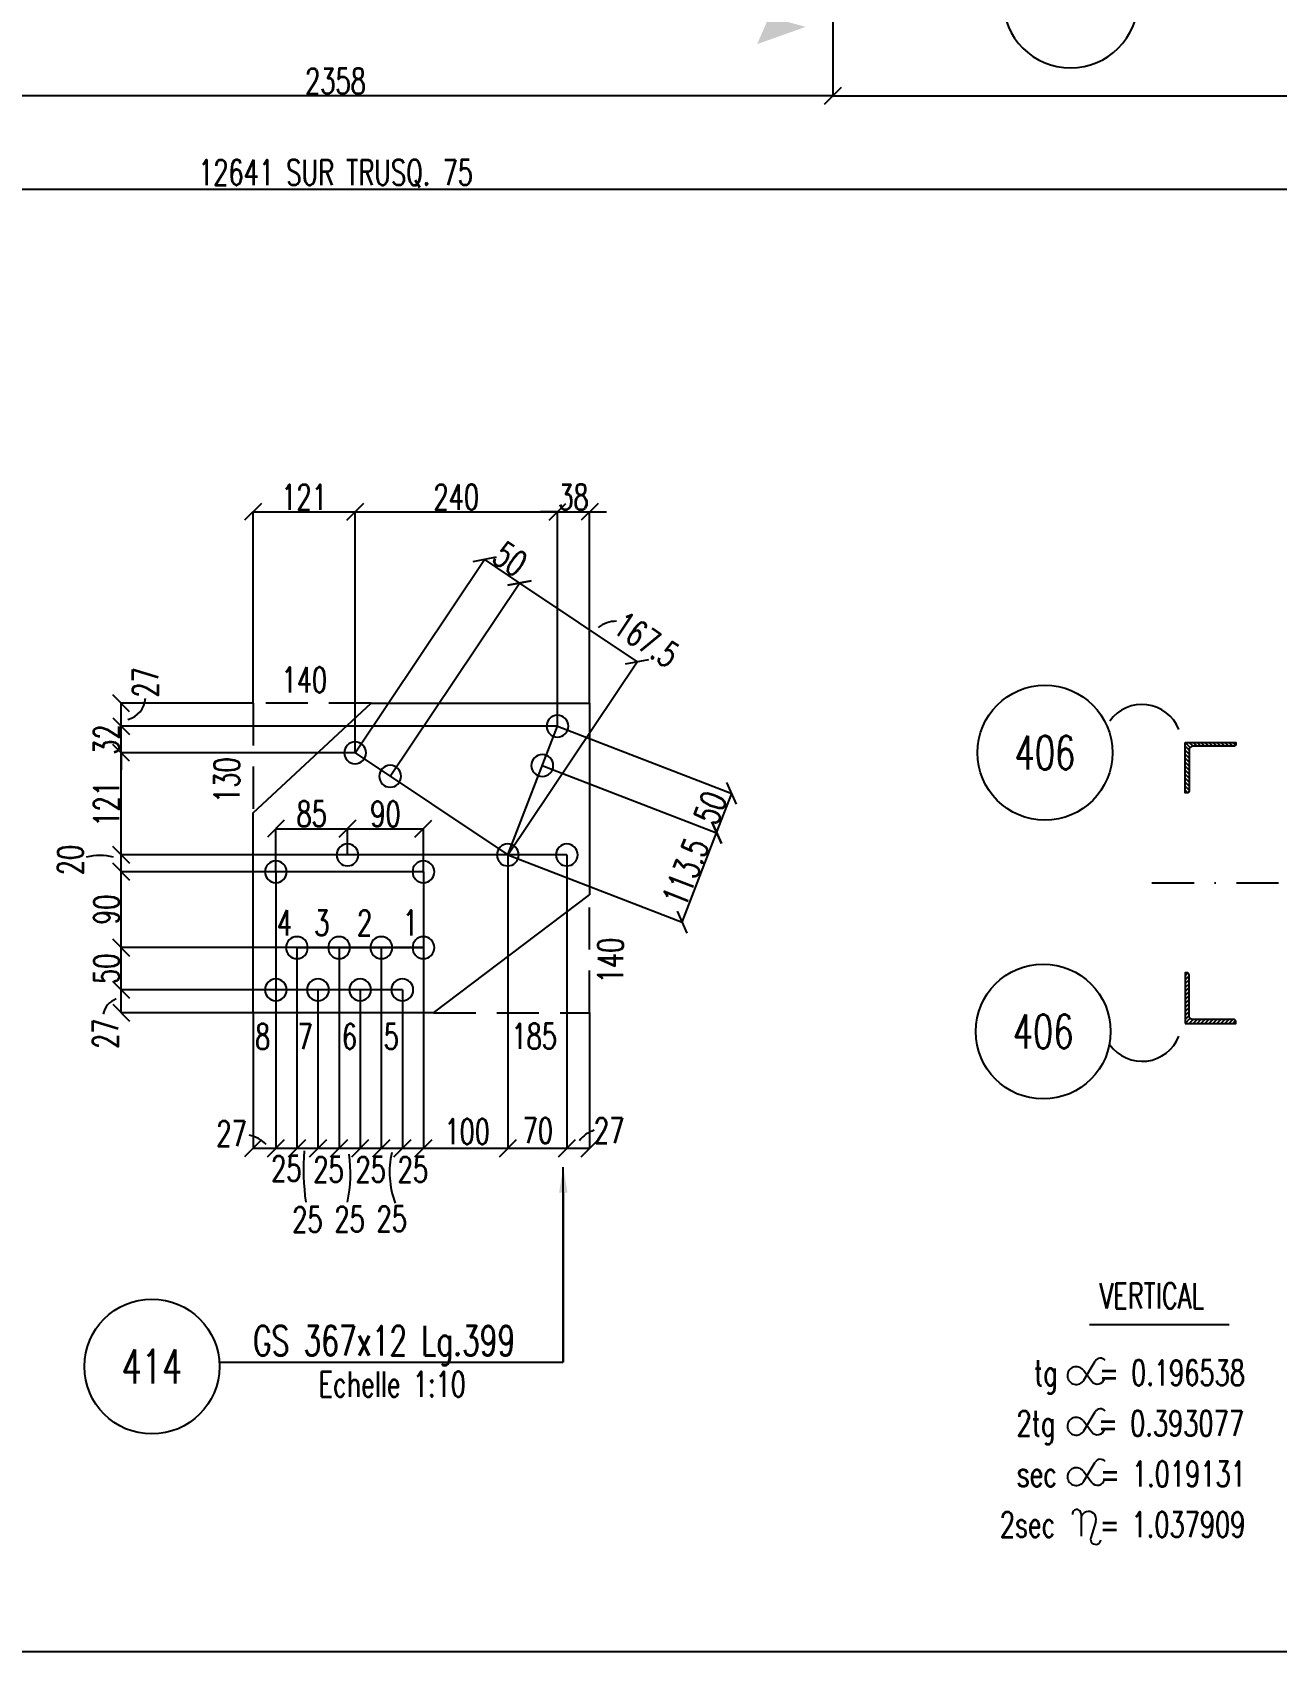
# Model space of a CAD drawing. Extents: x 533388 to 549608, y -33951 to -22449.
# Drawn here: x 539892 to 542842, y -33951 to -30111 of the extents above; entities that cross this region are included whole.
import ezdxf
from ezdxf.enums import TextEntityAlignment as Align

# ---------------------------------------------------------------- set-up
doc = ezdxf.new("R2010")
doc.units = 0
doc.header["$LTSCALE"] = 200
doc.header["$MEASUREMENT"] = 0
doc.linetypes.add('DASHDOT', pattern=[1, 0.5, -0.25, 0, -0.25])
doc.linetypes.add('DASHED', pattern=[0.75, 0.5, -0.25])
doc.layers.get('0').update_dxf_attribs({"linetype": 'CONTINUOUS'})
for name, color, linetype in [('BOLLINI_1', 7, 'CONTINUOUS'), ('FORI', 2, 'CONTINUOUS'), ('LINEA-MEDIA', 7, 'CONTINUOUS'), ('LINEE_PIASTRA', 2, 'CONTINUOUS'), ('LINEE_PIASTRE', 2, 'CONTINUOUS'), ('LS', 7, 'CONTINUOUS'), ('LSP', 3, 'CONTINUOUS'), ('MZ', 6, 'DASHDOT'), ('PIASTRE', 5, 'CONTINUOUS')]:
    doc.layers.add(name, color=color, linetype=linetype)
doc.styles.add('QUOTE', font='ROMANS8.SHX', dxfattribs={"width": 0.7})
doc.styles.add('RQL', font='ROMANS8.SHX', dxfattribs={"width": 0.7})
doc.styles.add('RS', font='ROMANS8.shx', dxfattribs={"width": 0.7})
doc.styles.get("Standard").update_dxf_attribs({"font": 'ROMANS8.SHX', "width": 0.7})
doc.dimstyles.new('TRATTO', dxfattribs={"dimscale": 0, "dimtxt": 60, "dimasz": 40, "dimexe": 0, "dimexo": 0, "dimgap": 5, "dimtad": 1, "dimrnd": 0.5, "dimdsep": 46, "dimtxsty": 'RS', "dimblk1": 'OBLIQUE', "dimblk2": 'OBLIQUE', "dimsah": 1, "dimcen": 0.09, "dimclrd": 2, "dimclre": 2, "dimclrt": 7, "dimadec": 0, "dimazin": 0, "dimtfac": 1, "dimtix": 1, "dimtmove": 2, "dimatfit": 3, "dimfxl": 1, "dimtolj": 1, "dimtzin": 0, "dimarcsym": 0})

# ---------------------------------------------------------------- blocks, each defined once
blk = doc.blocks.new('xxx')
blk.add_circle((0, 0), 8)
at = {"color": 3, "style": 'RQL', "width": 0.7}
blk.add_attdef('POS', text='', height=4, dxfattribs=at).set_placement((0, 0), align=Align.MIDDLE)
at = {"color": 3, "style": 'RQL', "width": 0.7, "flags": 1}
blk.add_attdef('POS1', (-0.39, -5.42), '', height=2, dxfattribs=at)
at = {"style": 'RQL', "width": 0.7, "flags": 1}
blk.add_attdef('TIPO', (-0.39, -8.66), '', height=2, dxfattribs=at)
blk = doc.blocks.new('*X18')
at = {"color": 0}
for p, q in [((117084.5, -38783), (117089.4, -38778.2)), ((117084.5, -38790.1), (117091.5, -38783.1)), ((117084.5, -38797.2), (117091.5, -38790.2)), ((117084.5, -38804.3), (117091.5, -38797.3)), ((117084.5, -38811.3), (117091.5, -38804.3)), ((117084.5, -38818.4), (117091.5, -38811.4)), ((117084.5, -38825.5), (117091.5, -38818.5)), ((117084.5, -38832.5), (117091.5, -38825.5)), ((117084.5, -38839.6), (117091.5, -38832.6)), ((117084.5, -38846.7), (117091.5, -38839.7)), ((117084.5, -38853.8), (117091.5, -38846.8)), ((117084.5, -38860.8), (117091.5, -38853.8)), ((117084.5, -38867.9), (117093.6, -38858.8)), ((117091.6, -38867.9), (117098.6, -38860.9)), ((117098.7, -38867.9), (117105.7, -38860.9)), ((117105.7, -38867.9), (117112.7, -38860.9)), ((117112.8, -38867.9), (117119.8, -38860.9)), ((117119.9, -38867.9), (117126.9, -38860.9)), ((117126.9, -38867.9), (117133.9, -38860.9)), ((117134, -38867.9), (117141, -38860.9)), ((117141.1, -38867.9), (117148.1, -38860.9)), ((117148.2, -38867.9), (117155.2, -38860.9)), ((117155.2, -38867.9), (117162.2, -38860.9)), ((117162.3, -38867.9), (117169.3, -38860.9)), ((117169.4, -38867.9), (117174.2, -38863))]:
    blk.add_line(p, q, dxfattribs=at)
blk = doc.blocks.new('_OBLIQUE')
at = {"color": 0, "linetype": 'ByBlock'}
blk.add_line((-0.5, -0.5), (0.5, 0.5), dxfattribs=at)
blk = doc.blocks.new('*D21')
at = {"layer": 'LS', "color": 2, "lineweight": -2, "transparency": 16777216}
for p, q in [((541790, -29773.9), (541790, -30261.3)), ((546931.5, -29773.9), (546931.5, -30261.3)), ((541790, -30261.3), (546931.5, -30261.3))]:
    blk.add_line(p, q, dxfattribs=at)
at = {"layer": 'LS', "color": 2, "lineweight": -2, "transparency": 16777216, "xscale": 40, "yscale": 40, "zscale": 40, "rotation": 180}
blk.add_blockref('_OBLIQUE', (541790, -30261.3), dxfattribs=at)
at = {"layer": 'LS', "color": 2, "lineweight": -2, "transparency": 16777216, "xscale": 40, "yscale": 40, "zscale": 40}
blk.add_blockref('_OBLIQUE', (546931.5, -30261.3), dxfattribs=at)
at = {"layer": 'LS', "color": 7, "transparency": 16777216, "insert": (544360.8, -30226.3), "char_height": 60, "attachment_point": 5, "style": 'RS'}
blk.add_mtext('\\A1;5141.5', dxfattribs=at)
blk = doc.blocks.new('*D33')
at = {"layer": 'LS', "color": 2, "lineweight": -2, "transparency": 16777216}
for p, q in [((539431.5, -29773.9), (539431.5, -30261.3)), ((541790, -29773.9), (541790, -30261.3)), ((541790, -30261.3), (539431.5, -30261.3))]:
    blk.add_line(p, q, dxfattribs=at)
at = {"layer": 'LS', "color": 2, "lineweight": -2, "transparency": 16777216, "xscale": 40, "yscale": 40, "zscale": 40, "rotation": 180}
blk.add_blockref('_OBLIQUE', (539431.5, -30261.3), dxfattribs=at)
at = {"layer": 'LS', "color": 2, "lineweight": -2, "transparency": 16777216, "xscale": 40, "yscale": 40, "zscale": 40}
blk.add_blockref('_OBLIQUE', (541790, -30261.3), dxfattribs=at)
at = {"layer": 'LS', "color": 7, "transparency": 16777216, "insert": (540610.8, -30226.3), "char_height": 60, "attachment_point": 5, "style": 'RS'}
blk.add_mtext('\\A1;2358', dxfattribs=at)
blk = doc.blocks.new('*D118')
at = {"layer": 'LS', "color": 2, "lineweight": -2, "transparency": 16777216}
for p, q in [((534290, -30261.3), (534290, -30483.6)), ((546931.5, -30261.3), (546931.5, -30483.6)), ((546931.5, -30483.6), (534290, -30483.6))]:
    blk.add_line(p, q, dxfattribs=at)
at = {"layer": 'LS', "color": 2, "lineweight": -2, "transparency": 16777216, "xscale": 40, "yscale": 40, "zscale": 40, "rotation": 180}
blk.add_blockref('_OBLIQUE', (534290, -30483.6), dxfattribs=at)
at = {"layer": 'LS', "color": 2, "lineweight": -2, "transparency": 16777216, "xscale": 40, "yscale": 40, "zscale": 40}
blk.add_blockref('_OBLIQUE', (546931.5, -30483.6), dxfattribs=at)
at = {"layer": 'LS', "color": 7, "transparency": 16777216, "insert": (540610.8, -30445.7), "char_height": 60, "attachment_point": 5, "style": 'RS'}
blk.add_mtext('\\A1;12641 SUR TRUSQ. 75', dxfattribs=at)
blk = doc.blocks.new('MRKR_98')
blk.add_point((0, 0))
at = {"color": 7, "style": 'QUOTE', "width": 0.5, "flags": 1}
for tag, p in [('TI', (3.7, 6.8)), ('NFORI', (3.7, 5.3)), ('AUX2', (3.7, 4.9)), ('FAM', (3.7, 4.5)), ('AUX1', (3.7, 4.2)), ('COMMESSA', (3.7, 3.8)), ('SPESSORE', (3.7, 2.5)), ('SV', (3.7, 1.8)), ('QUA', (3.7, 1.1)), ('DI_S', (3.7, 6.4)), ('D_S', (3.7, 6)), ('E_S', (3.7, 5.7)), ('MD', (3.7, 3.5)), ('MP', (3.7, 3.2)), ('LARGHEZZA', (3.7, 2.8)), ('NP', (3.7, 2.1)), ('PESO', (3.7, 1.4)), ('LUN', (3.7, 0.8)), ('PROF', (3.7, 0.4)), ('POS', (3.7, 0.1))]:
    blk.add_attdef(tag, p, '', height=0.2, dxfattribs=at)
at = {"color": 7, "flags": 1}
for tag, p in [('LAV1', (5.3, 6.9)), ('LAV2', (5.3, 6.5)), ('LAV3', (5.3, 6.2)), ('LAV4', (5.3, 5.9)), ('LAV5', (5.3, 5.5)), ('LAV6', (5.3, 5.2)), ('LAV7', (5.3, 4.9)), ('LAV8', (5.3, 4.5)), ('LAV9', (5.3, 4.2)), ('LAV10', (5.3, 3.9))]:
    blk.add_attdef(tag, p, '', height=0.2, dxfattribs=at)
blk = doc.blocks.new('16')
blk.add_circle((0, 0), 1)
blk = doc.blocks.new('*D183')
at = {"layer": 'LS', "color": 2, "lineweight": -2, "transparency": 16777216}
for p, q in [((541101, -31849.8), (541514.4, -32009.2)), ((541432.6, -32221.2), (541514.4, -32009.2)), ((541019.2, -32061.7), (541432.6, -32221.2))]:
    blk.add_line(p, q, dxfattribs=at)
at = {"layer": 'LS', "color": 2, "lineweight": -2, "transparency": 16777216, "xscale": 40, "yscale": 40, "zscale": 40}
for p, rotation in [((541514.4, -32009.2), 68.908472757), ((541432.6, -32221.2), 248.908472757)]:
    blk.add_blockref('_OBLIQUE', p, dxfattribs=dict(at, rotation=rotation))
at = {"layer": 'LS', "color": 7, "transparency": 16777216, "insert": (541440.8, -32102.6), "char_height": 60, "attachment_point": 5, "rotation": 68.9085, "style": 'RS'}
blk.add_mtext('\\A1;113.5', dxfattribs=at)
blk = doc.blocks.new('*D184')
at = {"layer": 'LS', "color": 2, "lineweight": -2, "transparency": 16777216}
for p, q in [((541137, -31756.5), (541550.4, -31915.9)), ((541101, -31849.8), (541514.4, -32009.2)), ((541514.4, -32009.2), (541550.4, -31915.9))]:
    blk.add_line(p, q, dxfattribs=at)
at = {"layer": 'LS', "color": 2, "lineweight": -2, "transparency": 16777216, "xscale": 40, "yscale": 40, "zscale": 40}
for p, rotation in [((541550.4, -31915.9), 68.908472757), ((541514.4, -32009.2), 248.908472757)]:
    blk.add_blockref('_OBLIQUE', p, dxfattribs=dict(at, rotation=rotation))
at = {"layer": 'LS', "color": 7, "transparency": 16777216, "insert": (541499.7, -31950), "char_height": 60, "attachment_point": 5, "rotation": 68.9085, "style": 'RS'}
blk.add_mtext('\\A1;50', dxfattribs=at)
blk = doc.blocks.new('*D185')
at = {"layer": 'LS', "color": 2, "lineweight": -2, "transparency": 16777216}
for p, q in [((540657.2, -31819.6), (540963.8, -31361.2)), ((540963.8, -31361.2), (541046.9, -31416.8)), ((540740.3, -31875.2), (541046.9, -31416.8))]:
    blk.add_line(p, q, dxfattribs=at)
at = {"layer": 'LS', "color": 2, "lineweight": -2, "transparency": 16777216, "xscale": 40, "yscale": 40, "zscale": 40}
for p, rotation in [((540963.8, -31361.2), 146.2192896060001), ((541046.9, -31416.8), 326.2192896060001)]:
    blk.add_blockref('_OBLIQUE', p, dxfattribs=dict(at, rotation=rotation))
at = {"layer": 'LS', "color": 7, "transparency": 16777216, "insert": (541024.8, -31359.9), "char_height": 60, "attachment_point": 5, "rotation": 326.2193, "style": 'RS'}
blk.add_mtext('\\A1;50', dxfattribs=at)
blk = doc.blocks.new('*D186')
at = {"layer": 'LS', "color": 2, "lineweight": -2, "transparency": 16777216}
for p, q in [((540740.3, -31875.2), (541046.9, -31416.8)), ((541046.9, -31416.8), (541325.8, -31603.4)), ((541019.2, -32061.7), (541325.8, -31603.4))]:
    blk.add_line(p, q, dxfattribs=at)
at = {"layer": 'LS', "color": 2, "lineweight": -2, "transparency": 16777216, "xscale": 40, "yscale": 40, "zscale": 40}
for p, rotation in [((541046.9, -31416.8), 146.2192896060001), ((541325.8, -31603.4), 326.2192896060001)]:
    blk.add_blockref('_OBLIQUE', p, dxfattribs=dict(at, rotation=rotation))
at = {"layer": 'LS', "color": 7, "transparency": 16777216, "insert": (541347.6, -31551.1), "char_height": 60, "attachment_point": 5, "rotation": 326.2193, "style": 'RS'}
blk.add_mtext('\\A1;167.5', dxfattribs=at)
blk = doc.blocks.new('*D187')
at = {"layer": 'LS', "color": 2, "lineweight": -2, "transparency": 16777216}
for p, q in [((540469.2, -32381.7), (540469.2, -32757.7)), ((540415.2, -32435.7), (540415.2, -32757.7)), ((540415.2, -32757.7), (540469.2, -32757.7))]:
    blk.add_line(p, q, dxfattribs=at)
at = {"layer": 'LS', "color": 2, "lineweight": -2, "transparency": 16777216, "xscale": 40, "yscale": 40, "zscale": 40, "rotation": 180}
blk.add_blockref('_OBLIQUE', (540415.2, -32757.7), dxfattribs=at)
at = {"layer": 'LS', "color": 2, "lineweight": -2, "transparency": 16777216, "xscale": 40, "yscale": 40, "zscale": 40}
blk.add_blockref('_OBLIQUE', (540469.2, -32757.7), dxfattribs=at)
at = {"layer": 'LS', "color": 7, "transparency": 16777216, "insert": (540364.2, -32722.7), "char_height": 60, "attachment_point": 5, "style": 'RS'}
blk.add_mtext('\\A1;27', dxfattribs=at)
blk = doc.blocks.new('*D188')
at = {"layer": 'LS', "color": 2, "lineweight": -2, "transparency": 16777216}
for p, q in [((540519.2, -32281.7), (540519.2, -32757.7)), ((540469.2, -32381.7), (540469.2, -32757.7)), ((540469.2, -32757.7), (540519.2, -32757.7))]:
    blk.add_line(p, q, dxfattribs=at)
at = {"layer": 'LS', "color": 2, "lineweight": -2, "transparency": 16777216, "xscale": 40, "yscale": 40, "zscale": 40, "rotation": 180}
blk.add_blockref('_OBLIQUE', (540469.2, -32757.7), dxfattribs=at)
at = {"layer": 'LS', "color": 2, "lineweight": -2, "transparency": 16777216, "xscale": 40, "yscale": 40, "zscale": 40}
blk.add_blockref('_OBLIQUE', (540519.2, -32757.7), dxfattribs=at)
at = {"layer": 'LS', "color": 7, "transparency": 16777216, "insert": (540494.2, -32805.7), "char_height": 60, "attachment_point": 5, "style": 'RS'}
blk.add_mtext('\\A1;25', dxfattribs=at)
blk = doc.blocks.new('*D189')
at = {"layer": 'LS', "color": 2, "lineweight": -2, "transparency": 16777216}
for p, q in [((540519.2, -32281.7), (540519.2, -32757.7)), ((540569.2, -32381.7), (540569.2, -32757.7)), ((540519.2, -32757.7), (540569.2, -32757.7))]:
    blk.add_line(p, q, dxfattribs=at)
at = {"layer": 'LS', "color": 2, "lineweight": -2, "transparency": 16777216, "xscale": 40, "yscale": 40, "zscale": 40, "rotation": 180}
blk.add_blockref('_OBLIQUE', (540519.2, -32757.7), dxfattribs=at)
at = {"layer": 'LS', "color": 2, "lineweight": -2, "transparency": 16777216, "xscale": 40, "yscale": 40, "zscale": 40}
blk.add_blockref('_OBLIQUE', (540569.2, -32757.7), dxfattribs=at)
at = {"layer": 'LS', "color": 7, "transparency": 16777216, "insert": (540544.2, -32926.6), "char_height": 60, "attachment_point": 5, "style": 'RS'}
blk.add_mtext('\\A1;25', dxfattribs=at)
blk = doc.blocks.new('*D190')
at = {"layer": 'LS', "color": 2, "lineweight": -2, "transparency": 16777216}
for p, q in [((540619.2, -32281.7), (540619.2, -32757.7)), ((540569.2, -32381.7), (540569.2, -32757.7)), ((540569.2, -32757.7), (540619.2, -32757.7))]:
    blk.add_line(p, q, dxfattribs=at)
at = {"layer": 'LS', "color": 2, "lineweight": -2, "transparency": 16777216, "xscale": 40, "yscale": 40, "zscale": 40, "rotation": 180}
blk.add_blockref('_OBLIQUE', (540569.2, -32757.7), dxfattribs=at)
at = {"layer": 'LS', "color": 2, "lineweight": -2, "transparency": 16777216, "xscale": 40, "yscale": 40, "zscale": 40}
blk.add_blockref('_OBLIQUE', (540619.2, -32757.7), dxfattribs=at)
at = {"layer": 'LS', "color": 7, "transparency": 16777216, "insert": (540594.2, -32807.7), "char_height": 60, "attachment_point": 5, "style": 'RS'}
blk.add_mtext('\\A1;25', dxfattribs=at)
blk = doc.blocks.new('*D191')
at = {"layer": 'LS', "color": 2, "lineweight": -2, "transparency": 16777216}
for p, q in [((540619.2, -32281.7), (540619.2, -32757.7)), ((540669.2, -32381.7), (540669.2, -32757.7)), ((540619.2, -32757.7), (540669.2, -32757.7))]:
    blk.add_line(p, q, dxfattribs=at)
at = {"layer": 'LS', "color": 2, "lineweight": -2, "transparency": 16777216, "xscale": 40, "yscale": 40, "zscale": 40, "rotation": 180}
blk.add_blockref('_OBLIQUE', (540619.2, -32757.7), dxfattribs=at)
at = {"layer": 'LS', "color": 2, "lineweight": -2, "transparency": 16777216, "xscale": 40, "yscale": 40, "zscale": 40}
blk.add_blockref('_OBLIQUE', (540669.2, -32757.7), dxfattribs=at)
at = {"layer": 'LS', "color": 7, "transparency": 16777216, "insert": (540644.2, -32925.6), "char_height": 60, "attachment_point": 5, "style": 'RS'}
blk.add_mtext('\\A1;25', dxfattribs=at)
blk = doc.blocks.new('*D192')
at = {"layer": 'LS', "color": 2, "lineweight": -2, "transparency": 16777216}
for p, q in [((540719.2, -32281.7), (540719.2, -32757.7)), ((540669.2, -32381.7), (540669.2, -32757.7)), ((540669.2, -32757.7), (540719.2, -32757.7))]:
    blk.add_line(p, q, dxfattribs=at)
at = {"layer": 'LS', "color": 2, "lineweight": -2, "transparency": 16777216, "xscale": 40, "yscale": 40, "zscale": 40, "rotation": 180}
blk.add_blockref('_OBLIQUE', (540669.2, -32757.7), dxfattribs=at)
at = {"layer": 'LS', "color": 2, "lineweight": -2, "transparency": 16777216, "xscale": 40, "yscale": 40, "zscale": 40}
blk.add_blockref('_OBLIQUE', (540719.2, -32757.7), dxfattribs=at)
at = {"layer": 'LS', "color": 7, "transparency": 16777216, "insert": (540694.2, -32807.7), "char_height": 60, "attachment_point": 5, "style": 'RS'}
blk.add_mtext('\\A1;25', dxfattribs=at)
blk = doc.blocks.new('*D193')
at = {"layer": 'LS', "color": 2, "lineweight": -2, "transparency": 16777216}
for p, q in [((540719.2, -32281.7), (540719.2, -32757.7)), ((540769.2, -32381.7), (540769.2, -32757.7)), ((540719.2, -32757.7), (540769.2, -32757.7))]:
    blk.add_line(p, q, dxfattribs=at)
at = {"layer": 'LS', "color": 2, "lineweight": -2, "transparency": 16777216, "xscale": 40, "yscale": 40, "zscale": 40, "rotation": 180}
blk.add_blockref('_OBLIQUE', (540719.2, -32757.7), dxfattribs=at)
at = {"layer": 'LS', "color": 2, "lineweight": -2, "transparency": 16777216, "xscale": 40, "yscale": 40, "zscale": 40}
blk.add_blockref('_OBLIQUE', (540769.2, -32757.7), dxfattribs=at)
at = {"layer": 'LS', "color": 7, "transparency": 16777216, "insert": (540744.2, -32924.6), "char_height": 60, "attachment_point": 5, "style": 'RS'}
blk.add_mtext('\\A1;25', dxfattribs=at)
blk = doc.blocks.new('*D194')
at = {"layer": 'LS', "color": 2, "lineweight": -2, "transparency": 16777216}
for p, q in [((540819.2, -32281.7), (540819.2, -32757.7)), ((540769.2, -32381.7), (540769.2, -32757.7)), ((540769.2, -32757.7), (540819.2, -32757.7))]:
    blk.add_line(p, q, dxfattribs=at)
at = {"layer": 'LS', "color": 2, "lineweight": -2, "transparency": 16777216, "xscale": 40, "yscale": 40, "zscale": 40, "rotation": 180}
blk.add_blockref('_OBLIQUE', (540769.2, -32757.7), dxfattribs=at)
at = {"layer": 'LS', "color": 2, "lineweight": -2, "transparency": 16777216, "xscale": 40, "yscale": 40, "zscale": 40}
blk.add_blockref('_OBLIQUE', (540819.2, -32757.7), dxfattribs=at)
at = {"layer": 'LS', "color": 7, "transparency": 16777216, "insert": (540794.2, -32807.7), "char_height": 60, "attachment_point": 5, "style": 'RS'}
blk.add_mtext('\\A1;25', dxfattribs=at)
blk = doc.blocks.new('*D195')
at = {"layer": 'LS', "color": 2, "lineweight": -2, "transparency": 16777216}
for p, q in [((541019.2, -32061.7), (541019.2, -32757.7)), ((540819.2, -32281.7), (540819.2, -32757.7)), ((540819.2, -32757.7), (541019.2, -32757.7))]:
    blk.add_line(p, q, dxfattribs=at)
at = {"layer": 'LS', "color": 2, "lineweight": -2, "transparency": 16777216, "xscale": 40, "yscale": 40, "zscale": 40, "rotation": 180}
blk.add_blockref('_OBLIQUE', (540819.2, -32757.7), dxfattribs=at)
at = {"layer": 'LS', "color": 2, "lineweight": -2, "transparency": 16777216, "xscale": 40, "yscale": 40, "zscale": 40}
blk.add_blockref('_OBLIQUE', (541019.2, -32757.7), dxfattribs=at)
at = {"layer": 'LS', "color": 7, "transparency": 16777216, "insert": (540922.9, -32717.9), "char_height": 60, "attachment_point": 5, "style": 'RS'}
blk.add_mtext('\\A1;100', dxfattribs=at)
blk = doc.blocks.new('*D196')
at = {"layer": 'LS', "color": 2, "lineweight": -2, "transparency": 16777216}
for p, q in [((541019.2, -32061.7), (541019.2, -32757.7)), ((541159.2, -32061.7), (541159.2, -32757.7)), ((541019.2, -32757.7), (541159.2, -32757.7))]:
    blk.add_line(p, q, dxfattribs=at)
at = {"layer": 'LS', "color": 2, "lineweight": -2, "transparency": 16777216, "xscale": 40, "yscale": 40, "zscale": 40, "rotation": 180}
blk.add_blockref('_OBLIQUE', (541019.2, -32757.7), dxfattribs=at)
at = {"layer": 'LS', "color": 2, "lineweight": -2, "transparency": 16777216, "xscale": 40, "yscale": 40, "zscale": 40}
blk.add_blockref('_OBLIQUE', (541159.2, -32757.7), dxfattribs=at)
at = {"layer": 'LS', "color": 7, "transparency": 16777216, "insert": (541090.4, -32715.7), "char_height": 60, "attachment_point": 5, "style": 'RS'}
blk.add_mtext('\\A1;70', dxfattribs=at)
blk = doc.blocks.new('*D197')
at = {"layer": 'LS', "color": 2, "lineweight": -2, "transparency": 16777216}
for p, q in [((541159.2, -32061.7), (541159.2, -32757.7)), ((541213.2, -32436.1), (541213.2, -32757.7)), ((541159.2, -32757.7), (541213.2, -32757.7))]:
    blk.add_line(p, q, dxfattribs=at)
at = {"layer": 'LS', "color": 2, "lineweight": -2, "transparency": 16777216, "xscale": 40, "yscale": 40, "zscale": 40, "rotation": 180}
blk.add_blockref('_OBLIQUE', (541159.2, -32757.7), dxfattribs=at)
at = {"layer": 'LS', "color": 2, "lineweight": -2, "transparency": 16777216, "xscale": 40, "yscale": 40, "zscale": 40}
blk.add_blockref('_OBLIQUE', (541213.2, -32757.7), dxfattribs=at)
at = {"layer": 'LS', "color": 7, "transparency": 16777216, "insert": (541259.5, -32715.1), "char_height": 60, "attachment_point": 5, "style": 'RS'}
blk.add_mtext('\\A1;27', dxfattribs=at)
blk = doc.blocks.new('*D198')
at = {"layer": 'LS', "color": 2, "lineweight": -2, "transparency": 16777216}
for p, q in [((540769.2, -32381.7), (540102.6, -32381.7)), ((540102.6, -32436.1), (540102.6, -32381.7)), ((540415.2, -32436.1), (540102.6, -32436.1))]:
    blk.add_line(p, q, dxfattribs=at)
at = {"layer": 'LS', "color": 2, "lineweight": -2, "transparency": 16777216, "xscale": 40, "yscale": 40, "zscale": 40}
for p, rotation in [((540102.6, -32381.7), 90), ((540102.6, -32436.1), 270)]:
    blk.add_blockref('_OBLIQUE', p, dxfattribs=dict(at, rotation=rotation))
at = {"layer": 'LS', "color": 7, "transparency": 16777216, "insert": (540065.6, -32485.7), "char_height": 60, "attachment_point": 5, "rotation": 90, "style": 'RS'}
blk.add_mtext('\\A1;27', dxfattribs=at)
blk = doc.blocks.new('*D199')
at = {"layer": 'LS', "color": 2, "lineweight": -2, "transparency": 16777216}
for p, q in [((540819.2, -32281.7), (540102.6, -32281.7)), ((540102.6, -32381.7), (540102.6, -32281.7)), ((540469.2, -32381.7), (540102.6, -32381.7))]:
    blk.add_line(p, q, dxfattribs=at)
at = {"layer": 'LS', "color": 2, "lineweight": -2, "transparency": 16777216, "xscale": 40, "yscale": 40, "zscale": 40}
for p, rotation in [((540102.6, -32281.7), 90), ((540102.6, -32381.7), 270)]:
    blk.add_blockref('_OBLIQUE', p, dxfattribs=dict(at, rotation=rotation))
at = {"layer": 'LS', "color": 7, "transparency": 16777216, "insert": (540067.6, -32331.7), "char_height": 60, "attachment_point": 5, "rotation": 90, "style": 'RS'}
blk.add_mtext('\\A1;50', dxfattribs=at)
blk = doc.blocks.new('*D200')
at = {"layer": 'LS', "color": 2, "lineweight": -2, "transparency": 16777216}
for p, q in [((540819.2, -32101.7), (540102.6, -32101.7)), ((540102.6, -32281.7), (540102.6, -32101.7)), ((540519.2, -32281.7), (540102.6, -32281.7))]:
    blk.add_line(p, q, dxfattribs=at)
at = {"layer": 'LS', "color": 2, "lineweight": -2, "transparency": 16777216, "xscale": 40, "yscale": 40, "zscale": 40}
for p, rotation in [((540102.6, -32101.7), 90), ((540102.6, -32281.7), 270)]:
    blk.add_blockref('_OBLIQUE', p, dxfattribs=dict(at, rotation=rotation))
at = {"layer": 'LS', "color": 7, "transparency": 16777216, "insert": (540067.6, -32191.7), "char_height": 60, "attachment_point": 5, "rotation": 90, "style": 'RS'}
blk.add_mtext('\\A1;90', dxfattribs=at)
blk = doc.blocks.new('*D201')
at = {"layer": 'LS', "color": 2, "lineweight": -2, "transparency": 16777216}
for p, q in [((540102.6, -31756.5), (540102.6, -31716.5)), ((541137, -31756.5), (540102.6, -31756.5)), ((540102.6, -31819.6), (540102.6, -31756.5)), ((540657.2, -31819.6), (540102.6, -31819.6)), ((540102.6, -31819.6), (540102.6, -31859.6))]:
    blk.add_line(p, q, dxfattribs=at)
at = {"layer": 'LS', "color": 2, "lineweight": -2, "transparency": 16777216, "xscale": 40, "yscale": 40, "zscale": 40}
for p, rotation in [((540102.6, -31756.5), 270), ((540102.6, -31819.6), 90)]:
    blk.add_blockref('_OBLIQUE', p, dxfattribs=dict(at, rotation=rotation))
at = {"layer": 'LS', "color": 7, "transparency": 16777216, "insert": (540067.6, -31788), "char_height": 60, "attachment_point": 5, "rotation": 90, "style": 'RS'}
blk.add_mtext('\\A1;32', dxfattribs=at)
blk = doc.blocks.new('*D202')
at = {"layer": 'LS', "color": 2, "lineweight": -2, "transparency": 16777216}
for p, q in [((540415.2, -31702.1), (540102.6, -31702.1)), ((540102.6, -31756.5), (540102.6, -31702.1)), ((541137, -31756.5), (540102.6, -31756.5))]:
    blk.add_line(p, q, dxfattribs=at)
at = {"layer": 'LS', "color": 2, "lineweight": -2, "transparency": 16777216, "xscale": 40, "yscale": 40, "zscale": 40}
for p, rotation in [((540102.6, -31702.1), 90), ((540102.6, -31756.5), 270)]:
    blk.add_blockref('_OBLIQUE', p, dxfattribs=dict(at, rotation=rotation))
at = {"layer": 'LS', "color": 7, "transparency": 16777216, "insert": (540159.9, -31652.4), "char_height": 60, "attachment_point": 5, "rotation": 90, "style": 'RS'}
blk.add_mtext('\\A1;27', dxfattribs=at)
blk = doc.blocks.new('*D203')
at = {"layer": 'LS', "color": 2, "lineweight": -2, "transparency": 16777216}
for p, q in [((541159.2, -32061.7), (540102.6, -32061.7)), ((540102.6, -32101.7), (540102.6, -32061.7)), ((540469.2, -32101.7), (540102.6, -32101.7))]:
    blk.add_line(p, q, dxfattribs=at)
at = {"layer": 'LS', "color": 2, "lineweight": -2, "transparency": 16777216, "xscale": 40, "yscale": 40, "zscale": 40}
for p, rotation in [((540102.6, -32061.7), 90), ((540102.6, -32101.7), 270)]:
    blk.add_blockref('_OBLIQUE', p, dxfattribs=dict(at, rotation=rotation))
at = {"layer": 'LS', "color": 7, "transparency": 16777216, "insert": (539982.1, -32073.8), "char_height": 60, "attachment_point": 5, "rotation": 90, "style": 'RS'}
blk.add_mtext('\\A1;20', dxfattribs=at)
blk = doc.blocks.new('*D204')
at = {"layer": 'LS', "color": 2, "lineweight": -2, "transparency": 16777216}
for p, q in [((540657.2, -31819.6), (540102.6, -31819.6)), ((540102.6, -32061.7), (540102.6, -31819.6)), ((540639.2, -32061.7), (540102.6, -32061.7))]:
    blk.add_line(p, q, dxfattribs=at)
at = {"layer": 'LS', "color": 2, "lineweight": -2, "transparency": 16777216, "xscale": 40, "yscale": 40, "zscale": 40}
for p, rotation in [((540102.6, -31819.6), 90), ((540102.6, -32061.7), 270)]:
    blk.add_blockref('_OBLIQUE', p, dxfattribs=dict(at, rotation=rotation))
at = {"layer": 'LS', "color": 7, "transparency": 16777216, "insert": (540067.6, -31940.7), "char_height": 60, "attachment_point": 5, "rotation": 90, "style": 'RS'}
blk.add_mtext('\\A1;121', dxfattribs=at)
blk = doc.blocks.new('*D205')
at = {"layer": 'LS', "color": 2, "lineweight": -2, "transparency": 16777216}
for p, q in [((540469.2, -32101.7), (540469.2, -31999.5)), ((540469.2, -31999.5), (540639.2, -31999.5)), ((540639.2, -32061.7), (540639.2, -31999.5))]:
    blk.add_line(p, q, dxfattribs=at)
at = {"layer": 'LS', "color": 2, "lineweight": -2, "transparency": 16777216, "xscale": 40, "yscale": 40, "zscale": 40, "rotation": 180}
blk.add_blockref('_OBLIQUE', (540469.2, -31999.5), dxfattribs=at)
at = {"layer": 'LS', "color": 2, "lineweight": -2, "transparency": 16777216, "xscale": 40, "yscale": 40, "zscale": 40}
blk.add_blockref('_OBLIQUE', (540639.2, -31999.5), dxfattribs=at)
at = {"layer": 'LS', "color": 7, "transparency": 16777216, "insert": (540554.2, -31964.5), "char_height": 60, "attachment_point": 5, "style": 'RS'}
blk.add_mtext('\\A1;85', dxfattribs=at)
blk = doc.blocks.new('*D206')
at = {"layer": 'LS', "color": 2, "lineweight": -2, "transparency": 16777216}
for p, q in [((540639.2, -32061.7), (540639.2, -31999.5)), ((540639.2, -31999.5), (540819.2, -31999.5)), ((540819.2, -32101.7), (540819.2, -31999.5))]:
    blk.add_line(p, q, dxfattribs=at)
at = {"layer": 'LS', "color": 2, "lineweight": -2, "transparency": 16777216, "xscale": 40, "yscale": 40, "zscale": 40, "rotation": 180}
blk.add_blockref('_OBLIQUE', (540639.2, -31999.5), dxfattribs=at)
at = {"layer": 'LS', "color": 2, "lineweight": -2, "transparency": 16777216, "xscale": 40, "yscale": 40, "zscale": 40}
blk.add_blockref('_OBLIQUE', (540819.2, -31999.5), dxfattribs=at)
at = {"layer": 'LS', "color": 7, "transparency": 16777216, "insert": (540729.2, -31964.5), "char_height": 60, "attachment_point": 5, "style": 'RS'}
blk.add_mtext('\\A1;90', dxfattribs=at)
blk = doc.blocks.new('*D207')
at = {"layer": 'LS', "color": 2, "lineweight": -2, "transparency": 16777216}
for p, q in [((540415.2, -31702.1), (540415.2, -31247.9)), ((540415.2, -31247.9), (540657.2, -31247.9)), ((540657.2, -31819.6), (540657.2, -31247.9))]:
    blk.add_line(p, q, dxfattribs=at)
at = {"layer": 'LS', "color": 2, "lineweight": -2, "transparency": 16777216, "xscale": 40, "yscale": 40, "zscale": 40, "rotation": 180}
blk.add_blockref('_OBLIQUE', (540415.2, -31247.9), dxfattribs=at)
at = {"layer": 'LS', "color": 2, "lineweight": -2, "transparency": 16777216, "xscale": 40, "yscale": 40, "zscale": 40}
blk.add_blockref('_OBLIQUE', (540657.2, -31247.9), dxfattribs=at)
at = {"layer": 'LS', "color": 7, "transparency": 16777216, "insert": (540536.2, -31212.9), "char_height": 60, "attachment_point": 5, "style": 'RS'}
blk.add_mtext('\\A1;121', dxfattribs=at)
blk = doc.blocks.new('*D208')
at = {"layer": 'LS', "color": 2, "lineweight": -2, "transparency": 16777216}
for p, q in [((540657.2, -31819.6), (540657.2, -31247.9)), ((540657.2, -31247.9), (541137, -31247.9)), ((541137, -31756.5), (541137, -31247.9))]:
    blk.add_line(p, q, dxfattribs=at)
at = {"layer": 'LS', "color": 2, "lineweight": -2, "transparency": 16777216, "xscale": 40, "yscale": 40, "zscale": 40, "rotation": 180}
blk.add_blockref('_OBLIQUE', (540657.2, -31247.9), dxfattribs=at)
at = {"layer": 'LS', "color": 2, "lineweight": -2, "transparency": 16777216, "xscale": 40, "yscale": 40, "zscale": 40}
blk.add_blockref('_OBLIQUE', (541137, -31247.9), dxfattribs=at)
at = {"layer": 'LS', "color": 7, "transparency": 16777216, "insert": (540897.1, -31212.9), "char_height": 60, "attachment_point": 5, "style": 'RS'}
blk.add_mtext('\\A1;240', dxfattribs=at)
blk = doc.blocks.new('*D209')
at = {"layer": 'LS', "color": 2, "lineweight": -2, "transparency": 16777216}
for p, q in [((541137, -31247.9), (541097, -31247.9)), ((541137, -31756.5), (541137, -31247.9)), ((541137, -31247.9), (541213.2, -31247.9)), ((541213.2, -31702.1), (541213.2, -31247.9)), ((541213.2, -31247.9), (541253.2, -31247.9))]:
    blk.add_line(p, q, dxfattribs=at)
at = {"layer": 'LS', "color": 2, "lineweight": -2, "transparency": 16777216, "xscale": 40, "yscale": 40, "zscale": 40}
blk.add_blockref('_OBLIQUE', (541137, -31247.9), dxfattribs=at)
at = {"layer": 'LS', "color": 2, "lineweight": -2, "transparency": 16777216, "xscale": 40, "yscale": 40, "zscale": 40, "rotation": 180}
blk.add_blockref('_OBLIQUE', (541213.2, -31247.9), dxfattribs=at)
at = {"layer": 'LS', "color": 7, "transparency": 16777216, "insert": (541175.1, -31212.9), "char_height": 60, "attachment_point": 5, "style": 'RS'}
blk.add_mtext('\\A1;38', dxfattribs=at)

msp = doc.modelspace()

# ---------------------------------------------------------------- linework, layer by layer
at = {"color": 2, "linetype": 'DASHED'}
for p, q in [((540695.23, -31702.107), (540415.23, -31702.107)), ((540415.23, -31702.107), (540415.23, -31962.107)), ((541213.23, -32436.107), (541213.23, -32156.107)), ((540843.23, -32436.107), (541213.23, -32436.107))]:
    msp.add_line(p, q, dxfattribs=at)
at = {"layer": 'LINEA-MEDIA'}
for p, q in [((542398.373, -33175.353), (542729.892, -33175.353)), ((542384.041, -33283.967), (542403.895, -33310.23)), ((542385.361, -33307.374), (542412.025, -33262.345)), ((542384.041, -33404.139), (542403.895, -33430.402)), ((542385.361, -33427.546), (542412.025, -33382.517)), ((542384.041, -33523.811), (542403.895, -33550.074)), ((542385.361, -33547.218), (542412.025, -33502.189)), ((542378.49, -33625.214), (542378.49, -33677.704)), ((542413.688, -33642.483), (542401.622, -33681.232))]:
    msp.add_line(p, q, dxfattribs=at)
for centre, radius, start, end in [((542424.196, -33269.552), 14.145, 36.935571, 149.368163), ((542367.259, -33296.654), 21.038, 37.08899, 329.368163), ((542417.393, -33300.026), 16.92, 217.08899, 345.851113), ((542424.196, -33389.724), 14.145, 36.935571, 149.368163), ((542367.259, -33416.827), 21.038, 37.08899, 329.368163), ((542417.393, -33420.198), 16.92, 217.08899, 345.851113), ((542367.259, -33536.498), 21.038, 37.08899, 329.368163), ((542424.196, -33509.396), 14.145, 36.935571, 149.368163), ((542417.393, -33539.87), 16.92, 217.08899, 345.851113), ((542368.417, -33624.474), 10.074, 355.786368, 189.399767), ((542396.403, -33637.101), 18.103, 342.70498, 171.681716), ((542413.383, -33684.894), 12.317, 162.70498, 355.007087)]:
    msp.add_arc(centre, radius, start, end, dxfattribs=at)
at = {"layer": 'LINEE_PIASTRA'}
for p, q in [((540415.23, -31962.107), (540695.23, -31702.107)), ((540843.23, -32436.107), (541213.23, -32156.107))]:
    msp.add_line(p, q, dxfattribs=at)
at = {"layer": 'LINEE_PIASTRE'}
for p, q in [((540695.23, -31702.107), (541213.23, -31702.107)), ((541213.23, -31702.107), (541213.23, -32156.107)), ((540415.23, -32436.107), (540415.23, -31962.107)), ((540843.23, -32436.107), (540415.23, -32436.107))]:
    msp.add_line(p, q, dxfattribs=at)
at = {"layer": 'LS', "color": 2}
for p, q in [((541019.23, -32061.744), (541136.974, -31756.469)), ((540657.205, -31819.566), (541019.23, -32061.744)), ((540469.23, -32101.744), (540469.23, -32381.744)), ((540819.23, -32101.744), (540819.23, -32281.744))]:
    msp.add_line(p, q, dxfattribs=at)
at = {"layer": 'LS', "color": 6}
for p, q in [((541159.23, -32061.744), (540639.23, -32061.744)), ((540819.23, -32101.744), (540469.23, -32101.744)), ((540519.23, -32281.744), (540819.23, -32281.744)), ((540769.23, -32381.744), (540469.23, -32381.744)), ((541150.827, -33264.94), (541150.827, -32802.702)), ((540335.081, -33264.94), (541150.827, -33264.94))]:
    msp.add_line(p, q, dxfattribs=at)
at = {"layer": 'LS', "color": 8}
msp.add_lwpolyline([(533387.578, -22471.483), (533387.578, -33951.483), (546107.578, -33951.483), (546107.578, -32351.483), (549607.578, -32351.483), (549607.578, -22471.483), (533387.578, -22471.483)], close=True, dxfattribs=at)
at = {"layer": 'LS', "color": 6}
for points in [[(542625.246, -31794.743), (542745.246, -31794.743), (542745.246, -31799.409, -0.41421356), (542740.579, -31804.076), (542643.913, -31804.076, 0.41421356), (542634.579, -31813.409), (542634.579, -31910.076, -0.41421356), (542629.913, -31914.743), (542625.246, -31914.743)], [(542625.246, -32461.374), (542745.246, -32461.374), (542745.246, -32456.707, 0.41421356), (542740.579, -32452.04), (542643.913, -32452.04, -0.41421356), (542634.579, -32442.707), (542634.579, -32346.04, 0.41421356), (542629.913, -32341.374), (542625.246, -32341.374)]]:
    msp.add_lwpolyline(points, format="xyb", close=True, dxfattribs=at)
msp.add_lwpolyline([(541150.827, -32862.702), (541150.827, -33264.94)], dxfattribs=at)
for centre, radius, start, end in [((541277.621, -31579.593), 72.134, 90.22626, 127.801396), ((540102.963, -31685.889), 57.133, 285.966269, 355.70095), ((542523.329, -31798.621), 93.834, 21.550402, 144.593476), ((540052.151, -32179.404), 116.614, 73.931394, 106.068606), ((540105.68, -32447.35), 46.277, 108.550732, 170.528236), ((542523.329, -32457.496), 93.834, 215.406524, 338.449598), ((541243.555, -32778.98), 67.006, 106.734988, 144.155047), ((540391.538, -32800.728), 75.52, 43.596782, 78.781631), ((541121.75, -32805.506), 587.014, 175.911262, 187.845117), ((540304.666, -32816.829), 341.565, 348.379435, 7.600742), ((540946.484, -32814.421), 207.591, 166.979383, 200.650052)]:
    msp.add_arc(centre, radius, start, end, dxfattribs=at)
msp.add_solid([(541140.827, -32862.702), (541150.827, -32802.702), (541160.827, -32862.702)], dxfattribs=at)
at = {"layer": 'LSP'}
msp.add_solid([(541725.501, -30097.572), (541610.581, -30138.721), (541638.688, -30073.836)], dxfattribs=at)
at = {"layer": 'MZ'}
msp.add_line((542546.782, -32128.058), (543370.377, -32128.058), dxfattribs=at)

# ---------------------------------------------------------------- block references
at = {"layer": 'BOLLINI_1'}
ref = msp.add_blockref('xxx', (542353.75, -30034.996), dxfattribs=dict(at, xscale=-20, yscale=20, zscale=20))
ref.add_attrib('POS', '414', dxfattribs={"layer": '0', "color": 3, "height": 80, "style": 'RQL', "width": 0.7}).set_placement((542353.75, -30034.996), align=Align.MIDDLE)
for p, xscale, yscale, zscale, values in [((542293.009, -31819.328), 19.99950000006855, 19.99950000006855, 19.99950000006855, {'POS': '406'}), ((542288.743, -32480.652), 19.99950000006855, 19.99950000006855, 19.99950000006855, {'POS': '406'}), ((540175.415, -33275.267), 20, 20, 20, {'POS': '414'})]:
    msp.add_blockref('xxx', p, dxfattribs=dict(at, xscale=xscale, yscale=yscale, zscale=zscale)).add_auto_attribs(values)
at = {"layer": 'FORI', "xscale": -26, "yscale": 26, "zscale": 26}
for p in [(541136.974, -31756.469), (541100.988, -31849.77), (540639.23, -32061.744), (541019.23, -32061.744), (541159.23, -32061.744), (540469.23, -32101.744), (540819.23, -32101.744), (540519.23, -32281.744), (540619.23, -32281.744), (540719.23, -32281.744), (540819.23, -32281.744), (540469.23, -32381.744), (540569.23, -32381.744), (540669.23, -32381.744), (540769.23, -32381.744)]:
    msp.add_blockref('16', p, dxfattribs=at)
at = {"layer": 'FORI', "xscale": -26, "yscale": 26, "zscale": 26, "rotation": 359.9525454839999}
for p in [(540657.205, -31819.566), (540740.322, -31875.168)]:
    msp.add_blockref('16', p, dxfattribs=at)
at = {"layer": 'LS', "color": 6, "xscale": -1.333333333333, "yscale": 1.333333333333, "zscale": 1.333333333333, "rotation": 180}
msp.add_blockref('*X18', (386512.578, -83618.591), dxfattribs=at)
at = {"layer": 'LS', "color": 6, "xscale": 1.333333333333, "yscale": 1.333333333333, "zscale": 1.333333333333}
msp.add_blockref('*X18', (386512.578, 19362.474), dxfattribs=at)
at = {"layer": 'PIASTRE'}
ref = msp.add_blockref('MRKR_98', (540415.23, -32436.107), dxfattribs=dict(at, xscale=2, yscale=2, zscale=2))
ref.add_attrib('PROF', 'GS 367x12 Lg.399', (540415.23, -33248.966), dxfattribs={"layer": '0', "color": 2, "height": 70, "style": 'QUOTE', "width": 0.7})

# ---------------------------------------------------------------- texts
at = {"layer": 'LINEA-MEDIA', "style": 'RS', "width": 0.7}
for s, p in [('VERTICAL', (542422.431, -33137.351)), ('tg   = 0.196538', (542267.043, -33319.988)), ('2tg   = 0.393077', (542225.572, -33439.989)), ('sec   = 1.019131', (542226.013, -33559.99)), ('2sec   = 1.037909', (542185.949, -33679.992))]:
    msp.add_text(s, height=60.0007, dxfattribs=at).set_placement(p)
at = {"layer": 'LS', "color": 2, "style": 'RS', "width": 0.7}
for s, p in [('140', (540536.821, -31646.497)), ('185', (541081.924, -32491.716))]:
    msp.add_text(s, height=60, dxfattribs=at).set_placement(p, align=Align.MIDDLE)
for s, p in [('130', (540352.759, -31884.395)), ('140', (541263.002, -32312.205))]:
    msp.add_text(s, height=60, rotation=90, dxfattribs=at).set_placement(p, align=Align.MIDDLE)
at = {"layer": 'LS', "color": 7, "style": 'RS', "width": 0.7}
msp.add_text('Echelle 1:10', height=60, dxfattribs=at).set_placement((540570.585, -33347.176))
at = {"layer": 'LS', "char_height": 60, "attachment_point": 5, "style": 'RS'}
for s, insert in [('\\A1;4', (540489.795, -32223.014)), ('\\A1;3', (540578.381, -32223.014)), ('\\A1;2', (540679.662, -32223.014)), ('\\A1;1', (540788.412, -32223.014)), ('\\A1;8', (540438.061, -32492.479)), ('\\A1;7', (540538.638, -32492.479)), ('\\A1;5', (540743.026, -32492.479))]:
    msp.add_mtext(s, dxfattribs=dict(at, insert=insert))
at = {"layer": 'LS', "insert": (540643.949, -32492.479), "char_height": 60, "width": 77.26875, "attachment_point": 5, "style": 'RS'}
msp.add_mtext('\\A1;6', dxfattribs=at)

# ---------------------------------------------------------------- dimensions: what is measured, and where the dimension line sits
at = {"layer": 'LS'}
for base, p1, p2, text, picture, middle in [((539431.53, -30261.345), (541789.989, -29773.909), (539431.53, -29773.909), '2358', '*D33', (540610.76, -30226.345)), ((534289.991, -30483.6), (546931.528, -30261.345), (534289.991, -30261.345), '12641 SUR TRUSQ. 75', '*D118', (540610.76, -30445.743)), ((540657.205, -31247.913), (540415.23, -31702.107), (540657.205, -31819.566), '121', '*D207', (540536.218, -31212.913)), ((541136.974, -31247.913), (540657.205, -31819.566), (541136.974, -31756.469), '240', '*D208', (540897.089, -31212.913)), ((541213.23, -31247.913), (541136.974, -31756.469), (541213.23, -31702.107), '38', '*D209', (541175.102, -31212.913)), ((540639.23, -31999.529), (540469.23, -32101.744), (540639.23, -32061.744), '85', '*D205', (540554.23, -31964.529)), ((540819.23, -31999.529), (540639.23, -32061.744), (540819.23, -32101.744), '90', '*D206', (540729.23, -31964.529))]:
    dim = msp.add_linear_dim(base=base, p1=p1, p2=p2, text=text, dimstyle='TRATTO', override={"dimscale": 1}, dxfattribs=at)
    dim.commit()
    dim.dimension.update_dxf_attribs({"geometry": picture, "text_midpoint": middle})
dim = msp.add_linear_dim(base=(546931.528, -30261.345), p1=(541789.989, -29773.909), p2=(546931.528, -29773.909), dimstyle='TRATTO', override={"dimscale": 1}, dxfattribs=at)
dim.commit()
dim.dimension.update_dxf_attribs({"geometry": '*D21', "text_midpoint": (544360.758, -30226.345)})
for base, p1, p2, angle, text, picture, middle in [((541046.936, -31416.819), (540657.205, -31819.566), (540740.322, -31875.168), 326.21929, '50', '*D185', (541024.838, -31359.927)), ((540102.582, -31756.469), (540657.205, -31819.566), (541136.974, -31756.469), 90, '32', '*D201', (540067.582, -31788.018)), ((541550.354, -31915.909), (541100.988, -31849.77), (541136.974, -31756.469), 68.908473, '50', '*D184', (541499.706, -31949.965)), ((540102.582, -31819.566), (540639.23, -32061.744), (540657.205, -31819.566), 90, '121', '*D204', (540067.582, -31940.655)), ((541514.368, -32009.21), (541019.23, -32061.744), (541100.988, -31849.77), 68.908473, '113.5', '*D183', (541440.834, -32102.602)), ((540102.582, -32101.744), (540519.23, -32281.744), (540819.23, -32101.744), 90, '90', '*D200', (540067.582, -32191.744)), ((540102.582, -32281.744), (540469.23, -32381.744), (540819.23, -32281.744), 90, '50', '*D199', (540067.582, -32331.744))]:
    dim = msp.add_linear_dim(base=base, p1=p1, p2=p2, angle=angle, text=text, dimstyle='TRATTO', override={"dimscale": 1}, dxfattribs=at)
    dim.commit()
    dim.dimension.update_dxf_attribs({"geometry": picture, "text_midpoint": middle})
for base, p1, p2, angle, text, picture, middle in [((541325.844, -31603.396), (540740.322, -31875.168), (541019.23, -32061.744), 326.21929, '167.5', '*D186', (541347.592, -31551.054)), ((540102.582, -31702.107), (541136.974, -31756.469), (540415.23, -31702.107), 90, '27', '*D202', (540159.856, -31652.395)), ((540102.582, -32061.744), (540469.23, -32101.744), (541159.23, -32061.744), 90, '20', '*D203', (539982.064, -32073.764)), ((540102.582, -32381.744), (540415.23, -32436.107), (540769.23, -32381.744), 90, '27', '*D198', (540065.558, -32485.69))]:
    dim = msp.add_linear_dim(base=base, p1=p1, p2=p2, angle=angle, text=text, dimstyle='TRATTO', override={"dimscale": 1}, dxfattribs=at)
    dim.commit()
    dim.dimension.update_dxf_attribs({"geometry": picture, "text_midpoint": middle, "dimtype": 160})
for base, p1, p2, text, picture, middle in [((541019.23, -32757.651), (540819.23, -32281.744), (541019.23, -32061.744), '100', '*D195', (540922.902, -32717.868)), ((541159.23, -32757.651), (541019.23, -32061.744), (541159.23, -32061.744), '70', '*D196', (541090.368, -32715.702)), ((541213.23, -32757.651), (541159.23, -32061.744), (541213.23, -32436.107), '27', '*D197', (541259.462, -32715.098)), ((540519.23, -32757.651), (540469.23, -32381.744), (540519.23, -32281.744), '25', '*D188', (540494.23, -32805.651)), ((540569.23, -32757.651), (540519.23, -32281.744), (540569.23, -32381.744), '25', '*D189', (540544.23, -32926.63)), ((540619.23, -32757.651), (540569.23, -32381.744), (540619.23, -32281.744), '25', '*D190', (540594.23, -32807.651)), ((540669.23, -32757.651), (540619.23, -32281.744), (540669.23, -32381.744), '25', '*D191', (540644.23, -32925.63)), ((540719.23, -32757.651), (540669.23, -32381.744), (540719.23, -32281.744), '25', '*D192', (540694.23, -32807.651)), ((540769.23, -32757.651), (540719.23, -32281.744), (540769.23, -32381.744), '25', '*D193', (540744.23, -32924.63)), ((540819.23, -32757.651), (540769.23, -32381.744), (540819.23, -32281.744), '25', '*D194', (540794.23, -32807.651)), ((540469.23, -32757.651), (540415.23, -32435.651), (540469.23, -32381.744), '27', '*D187', (540364.23, -32722.651))]:
    dim = msp.add_linear_dim(base=base, p1=p1, p2=p2, text=text, dimstyle='TRATTO', override={"dimscale": 1}, dxfattribs=at)
    dim.commit()
    dim.dimension.update_dxf_attribs({"geometry": picture, "text_midpoint": middle, "dimtype": 160})

doc.saveas('drawing.dxf')
